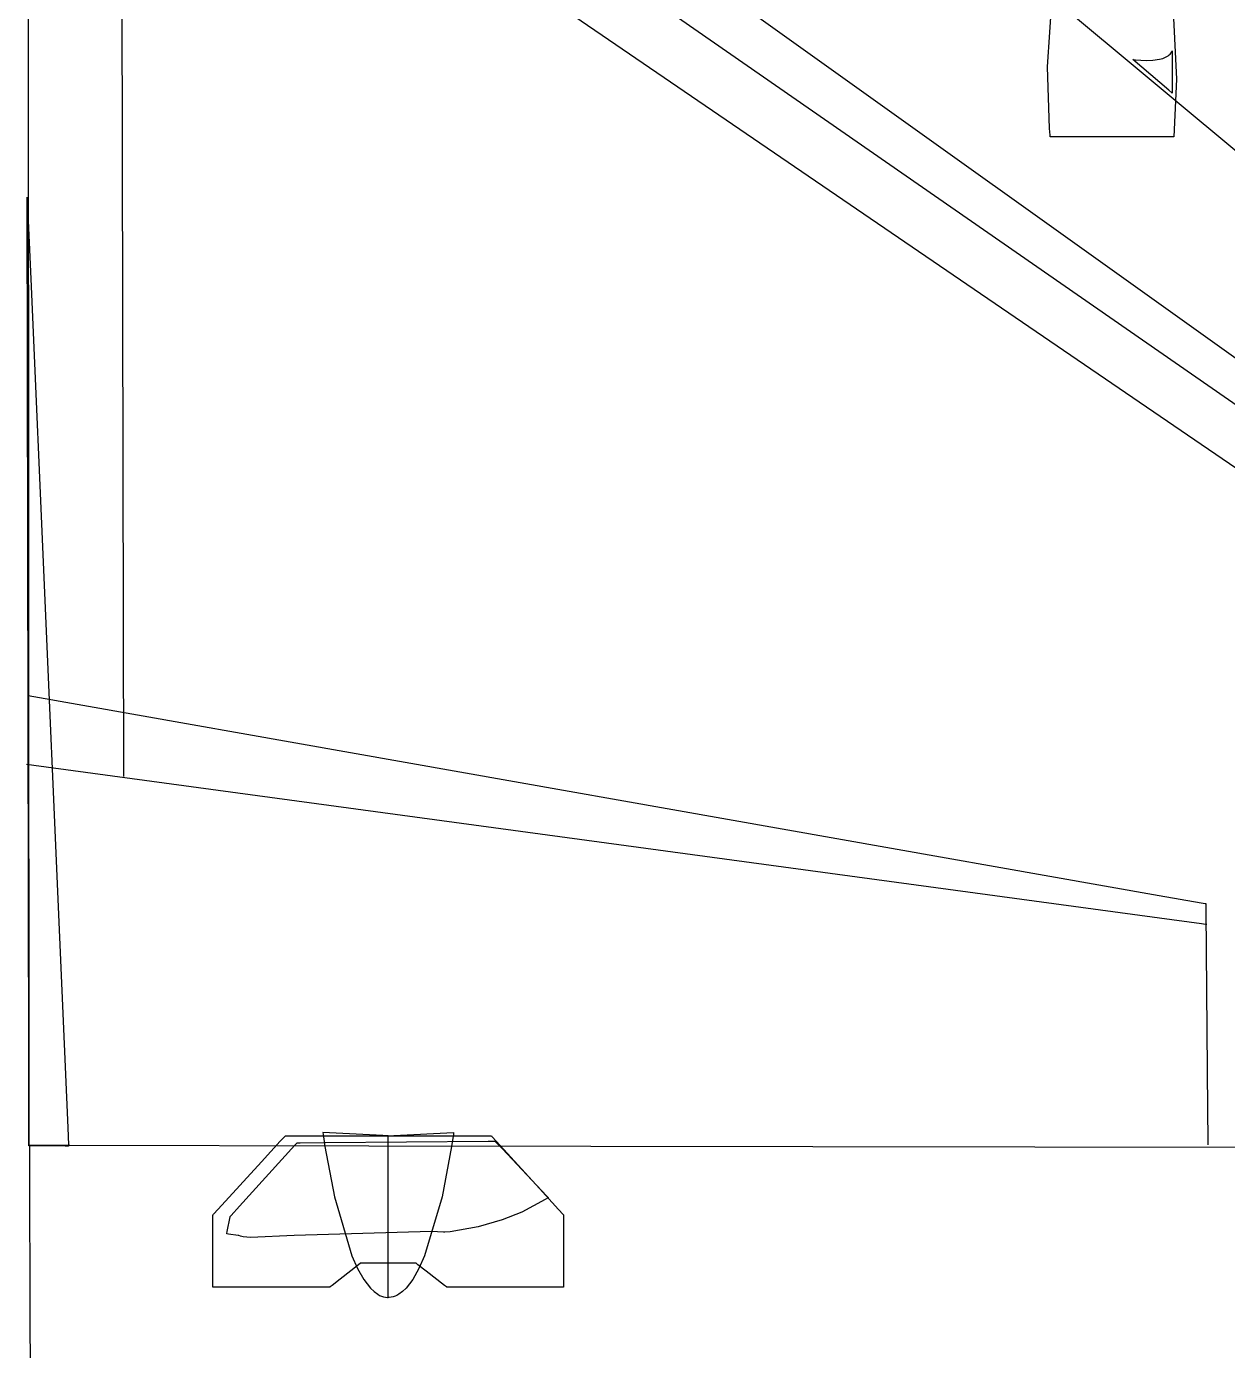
# Model space of a CAD drawing. Extents: x 0.4 to 20.4, y 0.5 to 29.7.
# Drawn here: x 12.52 to 17.38, y 7.19 to 12.54 of the extents above; entities that cross this region are included whole.
import ezdxf

# ---------------------------------------------------------------- set-up
doc = ezdxf.new("R2010")
doc.units = 0

msp = doc.modelspace()

# ---------------------------------------------------------------- linework, layer by layer
at = {"layer": 'Layer 1', "color": 7, "linetype": 'CONTINUOUS'}
for p, q in [((12.528872, 15.965063), (12.534421, 8.020216)), ((18.286638, 11.304895), (13.289448, 15.478487)), ((12.90659, 14.277298), (12.915964, 9.511775)), ((13.168376, 14.233516), (19.438531, 9.749555)), ((13.175411, 13.954096), (19.448862, 9.5965)), ((18.494417, 10.016302), (13.118088, 13.688372)), ((16.649264, 12.377794), (16.674039, 12.763679)), ((17.152139, 12.701805), (17.169583, 12.328426)), ((16.992972, 12.407492), (16.992972, 12.407492)), ((16.992972, 12.407492), (16.992972, 12.407492)), ((16.992972, 12.407492), (16.992972, 12.407492)), ((16.992972, 12.407492), (16.992972, 12.407492)), ((16.992972, 12.407492), (16.992972, 12.407492)), ((16.992972, 12.407492), (16.992973, 12.407492)), ((17.138962, 12.283698), (16.992972, 12.407492)), ((16.992973, 12.407492), (16.992978, 12.407491)), ((16.992978, 12.407491), (16.993025, 12.407484)), ((16.993025, 12.407484), (16.99326, 12.407449)), ((16.99326, 12.407449), (16.994271, 12.407303)), ((16.994271, 12.407303), (17.004749, 12.406028)), ((17.07463, 12.404743), (17.101594, 12.40877)), ((17.101594, 12.40877), (17.114221, 12.412227)), ((17.114221, 12.412227), (17.12582, 12.416828)), ((17.12582, 12.416828), (17.13605, 12.422708)), ((17.13605, 12.422708), (17.140543, 12.426169)), ((17.140543, 12.426169), (17.144566, 12.430001)), ((17.144566, 12.430001), (17.148074, 12.43422)), ((17.148074, 12.43422), (17.151026, 12.438843)), ((17.151026, 12.438843), (17.152279, 12.441311)), ((17.152279, 12.441311), (17.152569, 12.441945)), ((17.152569, 12.441945), (17.152639, 12.442105)), ((17.152639, 12.442105), (17.152675, 12.442184)), ((17.152675, 12.442184), (17.152683, 12.442204)), ((17.152683, 12.442204), (17.152688, 12.442214)), ((17.152688, 12.442214), (17.152689, 12.442216)), ((17.152689, 12.442216), (17.152689, 12.442216)), ((17.152689, 12.442216), (17.152689, 12.442216)), ((17.152689, 12.442216), (17.152689, 12.442216)), ((17.152689, 12.442216), (17.152689, 12.442216)), ((17.152689, 12.442216), (17.152689, 12.442216)), ((17.152689, 12.442216), (17.152689, 12.442214)), ((17.152689, 12.442214), (17.152689, 12.442209)), ((17.152689, 12.442209), (17.152689, 12.442149)), ((17.152689, 12.442149), (17.152689, 12.441854)), ((17.152689, 12.441854), (17.152689, 12.440588)), ((17.152689, 12.440588), (17.152689, 12.427591)), ((17.152689, 12.427591), (17.152689, 12.314971)), ((16.657003, 12.128494), (16.649264, 12.377794)), ((17.004749, 12.406028), (17.047672, 12.403665)), ((17.047672, 12.403665), (17.07463, 12.404743)), ((17.152689, 12.314971), (17.152689, 12.275323)), ((17.169583, 12.328426), (17.159633, 12.095004)), ((17.151161, 12.273354), (17.138962, 12.283698)), ((17.152349, 12.272347), (17.151161, 12.273354)), ((17.152626, 12.272112), (17.152349, 12.272347)), ((17.152682, 12.272065), (17.152626, 12.272112)), ((17.152687, 12.27206), (17.152682, 12.272065)), ((17.152688, 12.272059), (17.152687, 12.27206)), ((17.152689, 12.272059), (17.152688, 12.272059)), ((17.152688, 12.272059), (17.152688, 12.272059)), ((17.152689, 12.275323), (17.152689, 12.272277)), ((17.152689, 12.272277), (17.152689, 12.272074)), ((17.152689, 12.272074), (17.152689, 12.27206)), ((17.152689, 12.27206), (17.152689, 12.272059)), ((17.152689, 12.272059), (17.152689, 12.272059)), ((17.152689, 12.272059), (17.152689, 12.272059)), ((17.152689, 12.272059), (17.152689, 12.272059)), ((17.152689, 12.272059), (17.152689, 12.272059)), ((17.152689, 12.272059), (17.152689, 12.272059)), ((17.152689, 12.272059), (17.152689, 12.272059)), ((17.152689, 12.272059), (17.152689, 12.272059)), ((16.658975, 12.102548), (16.657003, 12.128494)), ((16.659505, 12.096411), (16.658975, 12.102548)), ((16.659619, 12.09516), (16.659505, 12.096411)), ((16.65963, 12.095043), (16.659619, 12.09516)), ((16.659633, 12.095013), (16.65963, 12.095043)), ((16.659633, 12.095006), (16.659633, 12.095013)), ((16.659633, 12.095004), (16.659633, 12.095006)), ((16.659633, 12.095004), (16.659633, 12.095004)), ((16.659633, 12.095004), (16.659633, 12.095004)), ((16.659633, 12.095004), (16.659633, 12.095004)), ((16.659633, 12.095004), (16.659633, 12.095004)), ((17.139663, 12.095004), (16.659633, 12.095004)), ((17.157479, 12.095004), (17.139663, 12.095004)), ((17.159158, 12.095004), (17.157479, 12.095004)), ((17.159546, 12.095004), (17.159158, 12.095004)), ((17.159624, 12.095004), (17.159546, 12.095004)), ((17.159631, 12.095004), (17.159624, 12.095004)), ((17.159633, 12.095004), (17.159631, 12.095004)), ((17.159633, 12.095004), (17.159633, 12.095004)), ((17.159633, 12.095004), (17.159633, 12.095004)), ((17.159633, 12.095004), (17.159633, 12.095004)), ((17.159633, 12.095004), (17.159633, 12.095004)), ((17.159633, 12.095004), (17.159633, 12.095004)), ((17.159633, 12.095004), (17.159633, 12.095004)), ((12.527696, 11.851948), (12.527696, 11.851948)), ((12.527696, 11.851948), (12.527696, 11.851948)), ((12.527696, 11.851948), (12.527696, 11.851948)), ((12.527696, 11.851948), (12.527697, 11.851946)), ((12.533843, 8.34953), (12.527696, 11.851948)), ((12.527697, 11.851946), (12.527697, 11.851938)), ((12.527697, 11.851938), (12.527698, 11.851907)), ((12.527698, 11.851907), (12.527704, 11.851782)), ((12.527704, 11.851782), (12.527762, 11.850442)), ((12.527762, 11.850442), (12.52805, 11.843806)), ((12.52805, 11.843806), (12.52929, 11.815297)), ((12.52929, 11.815297), (12.542018, 11.522531)), ((12.542018, 11.522531), (12.652323, 8.985441)), ((17.099926, 9.030253), (12.531744, 9.837838)), ((17.101552, 8.939167), (12.524578, 9.560106)), ((12.652323, 8.985441), (12.691159, 8.092177)), ((17.269468, 9.000281), (17.099926, 9.030253)), ((17.285441, 8.997457), (17.269468, 9.000281)), ((17.289129, 8.996805), (17.285441, 8.997457)), ((17.289872, 8.996673), (17.289129, 8.996805)), ((17.289941, 8.996661), (17.289872, 8.996673)), ((17.289959, 8.996658), (17.289941, 8.996661)), ((17.289963, 8.996657), (17.289959, 8.996658)), ((17.289964, 8.996657), (17.289963, 8.996657)), ((17.289964, 8.996656), (17.289964, 8.996657)), ((17.289964, 8.996657), (17.289964, 8.996657)), ((17.289964, 8.996657), (17.289964, 8.996657)), ((17.289964, 8.996657), (17.289964, 8.996657)), ((17.289964, 8.996657), (17.289964, 8.996657)), ((17.289964, 8.996657), (17.289964, 8.996657)), ((17.289964, 8.996657), (17.289964, 8.996657)), ((17.289964, 8.996657), (17.289964, 8.996657)), ((17.289992, 8.993165), (17.289964, 8.996656)), ((17.290194, 8.967293), (17.289992, 8.993165)), ((17.271425, 8.916121), (17.101552, 8.939167)), ((17.296475, 8.166405), (17.290194, 8.967293)), ((17.287431, 8.913949), (17.271425, 8.916121)), ((17.291127, 8.913448), (17.287431, 8.913949)), ((17.291871, 8.913347), (17.291127, 8.913448)), ((17.291941, 8.913337), (17.291871, 8.913347)), ((17.291958, 8.913335), (17.291941, 8.913337)), ((17.291963, 8.913334), (17.291958, 8.913335)), ((17.291964, 8.913334), (17.291963, 8.913334)), ((17.291964, 8.913334), (17.291964, 8.913334)), ((17.291964, 8.913334), (17.291964, 8.913334)), ((17.291964, 8.913334), (17.291964, 8.913334)), ((17.291964, 8.913334), (17.291964, 8.913334)), ((12.534357, 8.056865), (12.533843, 8.34953)), ((17.297458, 8.040967), (17.296475, 8.166405)), ((12.691159, 8.092177), (12.694144, 8.02353)), ((12.534407, 8.028361), (12.534357, 8.056865)), ((12.534418, 8.021725), (12.534407, 8.028361)), ((12.538138, 8.022252), (12.538137, 8.022326)), ((12.538137, 8.022326), (12.538139, 8.022326)), ((12.538142, 8.020555), (12.538138, 8.022252)), ((12.538139, 8.022326), (12.538147, 8.022326)), ((12.538147, 8.022326), (12.53818, 8.022326)), ((12.53818, 8.022326), (12.538319, 8.022326)), ((12.538319, 8.022326), (12.53888, 8.022325)), ((12.53888, 8.022325), (12.544889, 8.022317)), ((12.544889, 8.022317), (12.574474, 8.022274)), ((12.574474, 8.022274), (12.699747, 8.022094)), ((12.694144, 8.02353), (12.694343, 8.018953)), ((12.699747, 8.022094), (13.907307, 8.020357)), ((13.385112, 7.775749), (13.608981, 8.022595)), ((13.473363, 7.955132), (13.54965, 8.038686)), ((13.54965, 8.038686), (13.567563, 8.058305)), ((13.567563, 8.058305), (13.569087, 8.059974)), ((13.569087, 8.059974), (13.569353, 8.060265)), ((13.569353, 8.060265), (13.569366, 8.060279)), ((13.569366, 8.060279), (13.569366, 8.060279)), ((13.569366, 8.060279), (13.569366, 8.060279)), ((13.569366, 8.060279), (13.569366, 8.060279)), ((13.569366, 8.060279), (13.569366, 8.060279)), ((13.569366, 8.060279), (13.569366, 8.060279)), ((13.569366, 8.060279), (13.569368, 8.060279)), ((13.569368, 8.060279), (13.569373, 8.060279)), ((13.569373, 8.060279), (13.569396, 8.060279)), ((13.569396, 8.060279), (13.569642, 8.060279)), ((13.569642, 8.060279), (13.570857, 8.060279)), ((13.570857, 8.060279), (13.576087, 8.060279)), ((13.576087, 8.060279), (13.630237, 8.060279)), ((13.608981, 8.022595), (13.617371, 8.031845)), ((13.617371, 8.031845), (13.617927, 8.032458)), ((13.617927, 8.032458), (13.617962, 8.032497)), ((13.617962, 8.032497), (13.617964, 8.032499)), ((13.617964, 8.032499), (13.617964, 8.0325)), ((13.617964, 8.0325), (13.617964, 8.0325)), ((13.617964, 8.0325), (13.617964, 8.0325)), ((13.617964, 8.0325), (13.617964, 8.0325)), ((13.617964, 8.0325), (13.617965, 8.0325)), ((13.617965, 8.0325), (13.617968, 8.0325)), ((13.617968, 8.0325), (13.617979, 8.0325)), ((13.617979, 8.0325), (13.618025, 8.0325)), ((13.618025, 8.0325), (13.61821, 8.032502)), ((13.61821, 8.032502), (13.620167, 8.032519)), ((13.620167, 8.032519), (13.62966, 8.032601)), ((13.62966, 8.032601), (13.729925, 8.033473)), ((13.630237, 8.060279), (14.402689, 8.060279)), ((13.722137, 8.074169), (13.722137, 8.074169)), ((13.722137, 8.074169), (13.722137, 8.074169)), ((13.722137, 8.074169), (13.722137, 8.074169)), ((13.722137, 8.074169), (13.722137, 8.074168)), ((13.963347, 8.061473), (13.722137, 8.074169)), ((13.722137, 8.074168), (13.722138, 8.074167)), ((13.722138, 8.074167), (13.722138, 8.074162)), ((13.722138, 8.074162), (13.722141, 8.07414)), ((13.722141, 8.07414), (13.72217, 8.073907)), ((13.72217, 8.073907), (13.722318, 8.072753)), ((13.722318, 8.072753), (13.722969, 8.067795)), ((13.722969, 8.067795), (13.73036, 8.016878)), ((13.729925, 8.033473), (14.390089, 8.039214)), ((13.983503, 8.060412), (13.963347, 8.061473)), ((13.985466, 8.060309), (13.983503, 8.060412)), ((13.985923, 8.060285), (13.985466, 8.060309)), ((13.986016, 8.06028), (13.985923, 8.060285)), ((13.986024, 8.060279), (13.986016, 8.06028)), ((13.986026, 8.060279), (13.986024, 8.060279)), ((13.986027, 8.060279), (13.986026, 8.060279)), ((13.986027, 8.060278), (13.986027, 8.060279)), ((13.986027, 8.060279), (13.986027, 8.060279)), ((13.986027, 8.060279), (13.986027, 8.060279)), ((13.986027, 8.060279), (13.986027, 8.060279)), ((13.986027, 8.060279), (13.986027, 8.060279)), ((13.986027, 8.060279), (13.986027, 8.060279)), ((13.986027, 8.060279), (13.986027, 8.060279)), ((13.986027, 8.060279), (13.986027, 8.060279)), ((13.986027, 8.060278), (13.986027, 8.060279)), ((13.986027, 8.060279), (13.986027, 8.060279)), ((13.986027, 8.060279), (13.986027, 8.060279)), ((13.986027, 8.060279), (13.986027, 8.060279)), ((13.986027, 8.060279), (13.986027, 8.060279)), ((13.986027, 8.060279), (13.986027, 8.060279)), ((13.986027, 8.060279), (13.986027, 8.060279)), ((13.986027, 8.060279), (13.986027, 8.060279)), ((13.986027, 8.060279), (13.986028, 8.060279)), ((13.986027, 8.060274), (13.986027, 8.060278)), ((13.986027, 8.060274), (13.986027, 8.060278)), ((13.986027, 8.060221), (13.986027, 8.060274)), ((13.986027, 8.060221), (13.986027, 8.060274)), ((13.986027, 8.059443), (13.986027, 8.060221)), ((13.986027, 8.059443), (13.986027, 8.060221)), ((13.986027, 8.047757), (13.986027, 8.059443)), ((13.986027, 8.047757), (13.986027, 8.059443)), ((13.986027, 7.895653), (13.986027, 8.047757)), ((13.986027, 7.895653), (13.986027, 8.047757)), ((13.986028, 8.060279), (13.98603, 8.060279)), ((13.98603, 8.060279), (13.986039, 8.06028)), ((13.986039, 8.06028), (13.986131, 8.060285)), ((13.986131, 8.060285), (13.986588, 8.060309)), ((13.986588, 8.060309), (13.988551, 8.060412)), ((13.988551, 8.060412), (14.008707, 8.061473)), ((14.008707, 8.061473), (14.249917, 8.074169)), ((14.249086, 8.067795), (14.241694, 8.016878)), ((14.249736, 8.072753), (14.249086, 8.067795)), ((14.249884, 8.073907), (14.249736, 8.072753)), ((14.249913, 8.07414), (14.249884, 8.073907)), ((14.249916, 8.074162), (14.249913, 8.07414)), ((14.249917, 8.074167), (14.249916, 8.074162)), ((14.249917, 8.074169), (14.249917, 8.074169)), ((14.249917, 8.074169), (14.249917, 8.074169)), ((14.249917, 8.074169), (14.249917, 8.074169)), ((14.249917, 8.074169), (14.249917, 8.074168)), ((14.249917, 8.074168), (14.249917, 8.074167)), ((14.390089, 8.039214), (14.414828, 8.039429)), ((14.402689, 8.060279), (14.402689, 8.060279)), ((14.402689, 8.060279), (14.402689, 8.060279)), ((14.402689, 8.060279), (14.402689, 8.060279)), ((14.402689, 8.060279), (14.402691, 8.060277)), ((14.402691, 8.060277), (14.402699, 8.060268)), ((14.402699, 8.060268), (14.40273, 8.060233)), ((14.40273, 8.060233), (14.403069, 8.059862)), ((14.403069, 8.059862), (14.404735, 8.058038)), ((14.404735, 8.058038), (14.423127, 8.037894)), ((14.414828, 8.039429), (14.416468, 8.039444)), ((14.416468, 8.039444), (14.416572, 8.039444)), ((14.416572, 8.039444), (14.416578, 8.039444)), ((14.416578, 8.039444), (14.416578, 8.039444)), ((14.416578, 8.039444), (14.416578, 8.039444)), ((14.416578, 8.039444), (14.416578, 8.039444)), ((14.416578, 8.039444), (14.416578, 8.039444)), ((14.416578, 8.039444), (14.416579, 8.039444)), ((14.416579, 8.039444), (14.416579, 8.039443)), ((14.416579, 8.039443), (14.416582, 8.03944)), ((14.416582, 8.03944), (14.416595, 8.039427)), ((14.416595, 8.039427), (14.416645, 8.039374)), ((14.416645, 8.039374), (14.417172, 8.038812)), ((14.417172, 8.038812), (14.419731, 8.036088)), ((14.419731, 8.036088), (14.446759, 8.007317)), ((14.423127, 8.037894), (14.596858, 7.847617)), ((17.297558, 8.028309), (17.297458, 8.040967)), ((17.297581, 8.025336), (17.297558, 8.028309)), ((17.297586, 8.024733), (17.297581, 8.025336)), ((17.297586, 8.024676), (17.297586, 8.024733)), ((17.297586, 8.024662), (17.297586, 8.024676)), ((17.297586, 8.024658), (17.297586, 8.024662)), ((17.297586, 8.024657), (17.297586, 8.024658)), ((17.297586, 8.024657), (17.297586, 8.024657)), ((17.297586, 8.024657), (17.297586, 8.024657)), ((17.297586, 8.024657), (17.297586, 8.024657)), ((17.297586, 8.024657), (17.297586, 8.024657)), ((12.534421, 8.020383), (12.534418, 8.021725)), ((12.534421, 8.020258), (12.534421, 8.020383)), ((12.534421, 8.020226), (12.534421, 8.020258)), ((12.534421, 8.020219), (12.534421, 8.020226)), ((12.534421, 8.020217), (12.534421, 8.020219)), ((12.534421, 8.020216), (12.534421, 8.020217)), ((12.534422, 8.020216), (12.534421, 8.020216)), ((12.534421, 8.020216), (12.534421, 8.020216)), ((12.534421, 8.020216), (12.534421, 8.020216)), ((12.534421, 8.020216), (12.534421, 8.020216)), ((12.534421, 8.020216), (12.534421, 8.020216)), ((12.534421, 8.020216), (12.534421, 8.020216)), ((12.534421, 8.020216), (12.534421, 8.020216)), ((12.534435, 8.020216), (12.534422, 8.020216)), ((12.534626, 8.020214), (12.534435, 8.020216)), ((12.537489, 8.020185), (12.534626, 8.020214)), ((12.574755, 8.019811), (12.537489, 8.020185)), ((12.538166, 8.010625), (12.538142, 8.020555)), ((12.538458, 7.891827), (12.538166, 8.010625)), ((12.680611, 8.018748), (12.574755, 8.019811)), ((12.692828, 8.018625), (12.680611, 8.018748)), ((12.694018, 8.018613), (12.692828, 8.018625)), ((12.694295, 8.01861), (12.694018, 8.018613)), ((12.694351, 8.01861), (12.694295, 8.01861)), ((12.694343, 8.018953), (12.694357, 8.01864)), ((12.694356, 8.01861), (12.694351, 8.01861)), ((12.694357, 8.01861), (12.694356, 8.01861)), ((12.694357, 8.01864), (12.694358, 8.018615)), ((12.694358, 8.01861), (12.694357, 8.01861)), ((12.694358, 8.018615), (12.694358, 8.01861)), ((12.694358, 8.01861), (12.694358, 8.01861)), ((12.694358, 8.01861), (12.694358, 8.01861)), ((12.694358, 8.01861), (12.694358, 8.01861)), ((12.694358, 8.01861), (12.694358, 8.01861)), ((12.694358, 8.01861), (12.694358, 8.01861)), ((12.694358, 8.01861), (12.694358, 8.01861)), ((12.694358, 8.01861), (12.694358, 8.01861)), ((13.73036, 8.016878), (13.768628, 7.814086)), ((13.907307, 8.020357), (17.72941, 8.014859)), ((14.241694, 8.016878), (14.203426, 7.814086)), ((14.446759, 8.007317), (14.624713, 7.81788)), ((13.298999, 7.764162), (13.473363, 7.955132)), ((12.539751, 7.366402), (12.538458, 7.891827)), ((13.986027, 7.463601), (13.986027, 7.895653)), ((13.986027, 7.463601), (13.986027, 7.895653)), ((13.768628, 7.814086), (13.83924, 7.575639)), ((14.203426, 7.814086), (14.132814, 7.575639)), ((14.596858, 7.847617), (14.673791, 7.763356)), ((14.629321, 7.808542), (14.620372, 7.80271)), ((14.624713, 7.81788), (14.631382, 7.810781)), ((14.631387, 7.809953), (14.629321, 7.808542)), ((14.631382, 7.810781), (14.631824, 7.810311)), ((14.631802, 7.810243), (14.631387, 7.809953)), ((14.631841, 7.81027), (14.631802, 7.810243)), ((14.631824, 7.810311), (14.631852, 7.810281)), ((14.631851, 7.810277), (14.631841, 7.81027)), ((14.631853, 7.810279), (14.631851, 7.810277)), ((14.631852, 7.810281), (14.631854, 7.810279)), ((14.631854, 7.810279), (14.631853, 7.810279)), ((14.631854, 7.810279), (14.631854, 7.810279)), ((14.631854, 7.810279), (14.631854, 7.810279)), ((14.631854, 7.810279), (14.631854, 7.810279)), ((14.631854, 7.810279), (14.631854, 7.810279)), ((14.631854, 7.810279), (14.631854, 7.810279)), ((13.280048, 7.743406), (13.298999, 7.764162)), ((13.351112, 7.738259), (13.385112, 7.775749)), ((14.620372, 7.80271), (14.525365, 7.752254)), ((14.673791, 7.763356), (14.692267, 7.74312)), ((13.277696, 7.740783), (13.277696, 7.74083)), ((13.277696, 7.74083), (13.277696, 7.74083)), ((13.277696, 7.74083), (13.277696, 7.74083)), ((13.277696, 7.74083), (13.277696, 7.74083)), ((13.277696, 7.74083), (13.277696, 7.74083)), ((13.277696, 7.74083), (13.277697, 7.74083)), ((13.277696, 7.740433), (13.277696, 7.740783)), ((13.277696, 7.738746), (13.277696, 7.740433)), ((13.277696, 7.720282), (13.277696, 7.738746)), ((13.277696, 7.643364), (13.277696, 7.720282)), ((13.277697, 7.740831), (13.277699, 7.740833)), ((13.277697, 7.74083), (13.277697, 7.740831)), ((13.277699, 7.740833), (13.277707, 7.740842)), ((13.277707, 7.740842), (13.277793, 7.740936)), ((13.277793, 7.740936), (13.278218, 7.741402)), ((13.278218, 7.741402), (13.280048, 7.743406)), ((13.335203, 7.674173), (13.347145, 7.733885)), ((13.347145, 7.733886), (13.347146, 7.733887)), ((13.347145, 7.733885), (13.347145, 7.733886)), ((13.347145, 7.733885), (13.347145, 7.733885)), ((13.347145, 7.733885), (13.347145, 7.733885)), ((13.347146, 7.733887), (13.34715, 7.733891)), ((13.34715, 7.733891), (13.347166, 7.733908)), ((13.347166, 7.733908), (13.347229, 7.733977)), ((13.347229, 7.733977), (13.347892, 7.734709)), ((13.347892, 7.734709), (13.351112, 7.738259)), ((14.446185, 7.720691), (14.348819, 7.692479)), ((14.525365, 7.752254), (14.446185, 7.720691)), ((14.692267, 7.74312), (14.693957, 7.741269)), ((14.693957, 7.741269), (14.694309, 7.740884)), ((14.694309, 7.740884), (14.694358, 7.74083)), ((14.694358, 7.74083), (14.694358, 7.74083)), ((14.694358, 7.74083), (14.694358, 7.74083)), ((14.694358, 7.74083), (14.694358, 7.74083)), ((14.694358, 7.74083), (14.694358, 7.74083)), ((14.694358, 7.74083), (14.694358, 7.74083)), ((14.694358, 7.74083), (14.694358, 7.74083)), ((14.694358, 7.74083), (14.694358, 7.740828)), ((14.694358, 7.740828), (14.694358, 7.74082)), ((14.694358, 7.74082), (14.694358, 7.740788)), ((14.694358, 7.740788), (14.694358, 7.740449)), ((14.694358, 7.740449), (14.694358, 7.738783)), ((14.694358, 7.738783), (14.694358, 7.720389)), ((14.694358, 7.720389), (14.694358, 7.546657)), ((13.333259, 7.664436), (13.333255, 7.664437)), ((13.333255, 7.664437), (13.333255, 7.664437)), ((13.333255, 7.664437), (13.333255, 7.664437)), ((13.333255, 7.664437), (13.333255, 7.664437)), ((13.333255, 7.664437), (13.333255, 7.664437)), ((13.333255, 7.664437), (13.333255, 7.664437)), ((13.333255, 7.664437), (13.333256, 7.664437)), ((13.333256, 7.664438), (13.333257, 7.664442)), ((13.333256, 7.664437), (13.333256, 7.664438)), ((13.333257, 7.664442), (13.33326, 7.664458)), ((13.333339, 7.664425), (13.333259, 7.664436)), ((13.33326, 7.664458), (13.333294, 7.664628)), ((13.333294, 7.664628), (13.333459, 7.665454)), ((13.334635, 7.664239), (13.333339, 7.664425)), ((13.333459, 7.665454), (13.335203, 7.674173)), ((13.341062, 7.663321), (13.334635, 7.664239)), ((13.379485, 7.65783), (13.341062, 7.663321)), ((13.381399, 7.657557), (13.379485, 7.65783)), ((13.381804, 7.657499), (13.381399, 7.657557)), ((13.381842, 7.657493), (13.381804, 7.657499)), ((13.38873, 7.655271), (13.381842, 7.657493)), ((13.400052, 7.652968), (13.38873, 7.655271)), ((13.429626, 7.650265), (13.400052, 7.652968)), ((13.605332, 7.657985), (13.429626, 7.650265)), ((14.161188, 7.673382), (13.605332, 7.657985)), ((14.209162, 7.671605), (14.161188, 7.673382)), ((14.21391, 7.671429), (14.209162, 7.671605)), ((14.214984, 7.671389), (14.21391, 7.671429)), ((14.235465, 7.673299), (14.214984, 7.671389)), ((14.348819, 7.692479), (14.235465, 7.673299)), ((13.277696, 7.469619), (13.277696, 7.643364)), ((13.83924, 7.575639), (13.862092, 7.524372)), ((13.87403, 7.545706), (13.866144, 7.539571)), ((13.874745, 7.546262), (13.87403, 7.545706)), ((13.874891, 7.546375), (13.874745, 7.546262)), ((13.874905, 7.546386), (13.874891, 7.546375)), ((13.874908, 7.546389), (13.874905, 7.546386)), ((13.874909, 7.546389), (13.874908, 7.546389)), ((13.874929, 7.546389), (13.874909, 7.546389)), ((13.874909, 7.546389), (13.874909, 7.546389)), ((13.874909, 7.546389), (13.874909, 7.546389)), ((13.874909, 7.546389), (13.874909, 7.546389)), ((13.874909, 7.546389), (13.874909, 7.546389)), ((13.874909, 7.546389), (13.874909, 7.546389)), ((13.874909, 7.546389), (13.874909, 7.546389)), ((13.875329, 7.546389), (13.874929, 7.546389)), ((14.089355, 7.546389), (13.875329, 7.546389)), ((14.096364, 7.546389), (14.089355, 7.546389)), ((14.097, 7.546389), (14.096364, 7.546389)), ((14.097129, 7.546389), (14.097, 7.546389)), ((14.097141, 7.546389), (14.097129, 7.546389)), ((14.097144, 7.546389), (14.097141, 7.546389)), ((14.097145, 7.546389), (14.097144, 7.546389)), ((14.097166, 7.546373), (14.097145, 7.546389)), ((14.097145, 7.546389), (14.097145, 7.546389)), ((14.097145, 7.546389), (14.097145, 7.546389)), ((14.097145, 7.546389), (14.097145, 7.546389)), ((14.097145, 7.546389), (14.097145, 7.546389)), ((14.097145, 7.546389), (14.097145, 7.546389)), ((14.097145, 7.546389), (14.097145, 7.546389)), ((14.097316, 7.546256), (14.097166, 7.546373)), ((14.09804, 7.545693), (14.097316, 7.546256)), ((14.105956, 7.539536), (14.09804, 7.545693)), ((14.132814, 7.575639), (14.109963, 7.524372)), ((14.694358, 7.546657), (14.694358, 7.469725)), ((13.866144, 7.539571), (13.791689, 7.481654)), ((13.862092, 7.524372), (13.887061, 7.480154)), ((14.109963, 7.524372), (14.084993, 7.480154)), ((14.138923, 7.513892), (14.105956, 7.539536)), ((14.213376, 7.455977), (14.138923, 7.513892)), ((13.277696, 7.451214), (13.277696, 7.469619)), ((13.277696, 7.449545), (13.277696, 7.451214)), ((13.277696, 7.449204), (13.277696, 7.449545)), ((13.277696, 7.449172), (13.277696, 7.449204)), ((13.277696, 7.449164), (13.277696, 7.449172)), ((13.277696, 7.449162), (13.277696, 7.449164)), ((13.277696, 7.449161), (13.277696, 7.449162)), ((13.277697, 7.449161), (13.277696, 7.449161)), ((13.277696, 7.449161), (13.277696, 7.449161)), ((13.277696, 7.449161), (13.277696, 7.449161)), ((13.277696, 7.449161), (13.277696, 7.449161)), ((13.277696, 7.449161), (13.277696, 7.449161)), ((13.277774, 7.449161), (13.277697, 7.449161)), ((13.278341, 7.449161), (13.277774, 7.449161)), ((13.281072, 7.449161), (13.278341, 7.449161)), ((13.310968, 7.449161), (13.281072, 7.449161)), ((13.435505, 7.449161), (13.310968, 7.449161)), ((13.716799, 7.449161), (13.435505, 7.449161)), ((13.746595, 7.449161), (13.716799, 7.449161)), ((13.749296, 7.449161), (13.746595, 7.449161)), ((13.749848, 7.449161), (13.749296, 7.449161)), ((13.7499, 7.449161), (13.749848, 7.449161)), ((13.749913, 7.449161), (13.7499, 7.449161)), ((13.749916, 7.449161), (13.749913, 7.449161)), ((13.749917, 7.449161), (13.749916, 7.449161)), ((13.749937, 7.449177), (13.749917, 7.449161)), ((13.749917, 7.449161), (13.749917, 7.449161)), ((13.749917, 7.449161), (13.749917, 7.449161)), ((13.749917, 7.449161), (13.749917, 7.449161)), ((13.749917, 7.449161), (13.749917, 7.449161)), ((13.749917, 7.449161), (13.749917, 7.449161)), ((13.750088, 7.449294), (13.749937, 7.449177)), ((13.750811, 7.449856), (13.750088, 7.449294)), ((13.758725, 7.456012), (13.750811, 7.449856)), ((13.791689, 7.481654), (13.758725, 7.456012)), ((13.887061, 7.480154), (13.914168, 7.44484)), ((13.914168, 7.44484), (13.928529, 7.431102)), ((13.986027, 7.413737), (13.986027, 7.463601)), ((13.986027, 7.413737), (13.986027, 7.463601)), ((14.057886, 7.44484), (14.043525, 7.431102)), ((14.084993, 7.480154), (14.057886, 7.44484)), ((14.221259, 7.449844), (14.213376, 7.455977)), ((14.221974, 7.449288), (14.221259, 7.449844)), ((14.222119, 7.449175), (14.221974, 7.449288)), ((14.222133, 7.449164), (14.222119, 7.449175)), ((14.222136, 7.449162), (14.222133, 7.449164)), ((14.222137, 7.449161), (14.222136, 7.449162)), ((14.222138, 7.449161), (14.222137, 7.449161)), ((14.222137, 7.449161), (14.222137, 7.449161)), ((14.222137, 7.449161), (14.222137, 7.449161)), ((14.222137, 7.449161), (14.222137, 7.449161)), ((14.222137, 7.449161), (14.222137, 7.449161)), ((14.222137, 7.449161), (14.222137, 7.449161)), ((14.222216, 7.449161), (14.222138, 7.449161)), ((14.222785, 7.449161), (14.222216, 7.449161)), ((14.225519, 7.449161), (14.222785, 7.449161)), ((14.255428, 7.449161), (14.225519, 7.449161)), ((14.379979, 7.449161), (14.255428, 7.449161)), ((14.66126, 7.449161), (14.379979, 7.449161)), ((14.691042, 7.449161), (14.66126, 7.449161)), ((14.69374, 7.449161), (14.691042, 7.449161)), ((14.69429, 7.449161), (14.69374, 7.449161)), ((14.694341, 7.449161), (14.69429, 7.449161)), ((14.694354, 7.449161), (14.694341, 7.449161)), ((14.694357, 7.449161), (14.694354, 7.449161)), ((14.694358, 7.449161), (14.694357, 7.449161)), ((14.694358, 7.469725), (14.694358, 7.451251)), ((14.694358, 7.451251), (14.694358, 7.449561)), ((14.694358, 7.449561), (14.694358, 7.449209)), ((14.694358, 7.449209), (14.694358, 7.449161)), ((14.694358, 7.449161), (14.694358, 7.449161)), ((14.694358, 7.449161), (14.694358, 7.449161)), ((14.694358, 7.449161), (14.694358, 7.449161)), ((14.694358, 7.449161), (14.694358, 7.449161)), ((14.694358, 7.449161), (14.694358, 7.449161)), ((13.928529, 7.431102), (13.943431, 7.420286)), ((13.943431, 7.420286), (13.951087, 7.416046)), ((13.951087, 7.416046), (13.958878, 7.412624)), ((13.958878, 7.412624), (13.966806, 7.410048)), ((13.966806, 7.410048), (13.974871, 7.408347)), ((13.974871, 7.408347), (13.983073, 7.407551)), ((13.983073, 7.407551), (13.985145, 7.407497)), ((13.985145, 7.407497), (13.985664, 7.407493)), ((13.985664, 7.407493), (13.985924, 7.407492)), ((13.985924, 7.407492), (13.985989, 7.407492)), ((13.985989, 7.407492), (13.986022, 7.407492)), ((13.986022, 7.407492), (13.986027, 7.407492)), ((13.986027, 7.40888), (13.986027, 7.413737)), ((13.986027, 7.40888), (13.986027, 7.413737)), ((13.986027, 7.407749), (13.986027, 7.40888)), ((13.986027, 7.407749), (13.986027, 7.40888)), ((13.986027, 7.40752), (13.986027, 7.407749)), ((13.986027, 7.40752), (13.986027, 7.407749)), ((13.986027, 7.407499), (13.986027, 7.40752)), ((13.986027, 7.407499), (13.986027, 7.40752)), ((13.986027, 7.407493), (13.986027, 7.407499)), ((13.986027, 7.407493), (13.986027, 7.407499)), ((13.986027, 7.407492), (13.986027, 7.407493)), ((13.986027, 7.407492), (13.986027, 7.407493)), ((13.986027, 7.407492), (13.986027, 7.407492)), ((13.986027, 7.407492), (13.986027, 7.407492)), ((13.986027, 7.407492), (13.986027, 7.407492)), ((13.986027, 7.407492), (13.986027, 7.407492)), ((13.986033, 7.407492), (13.986027, 7.407492)), ((13.986027, 7.407492), (13.986027, 7.407492)), ((13.986027, 7.407492), (13.986027, 7.407492)), ((13.986027, 7.407492), (13.986027, 7.407492)), ((13.986027, 7.407492), (13.986027, 7.407492)), ((13.986065, 7.407492), (13.986033, 7.407492)), ((13.98613, 7.407492), (13.986065, 7.407492)), ((13.98639, 7.407493), (13.98613, 7.407492)), ((13.986909, 7.407497), (13.98639, 7.407493)), ((13.988981, 7.407551), (13.986909, 7.407497)), ((13.997183, 7.408347), (13.988981, 7.407551)), ((14.005248, 7.410048), (13.997183, 7.408347)), ((14.013176, 7.412624), (14.005248, 7.410048)), ((14.020968, 7.416046), (14.013176, 7.412624)), ((14.028623, 7.420286), (14.020968, 7.416046)), ((14.043525, 7.431102), (14.028623, 7.420286)), ((12.543223, 5.954492), (12.539751, 7.366402))]:
    msp.add_line(p, q, dxfattribs=at)

doc.saveas('drawing.dxf')
